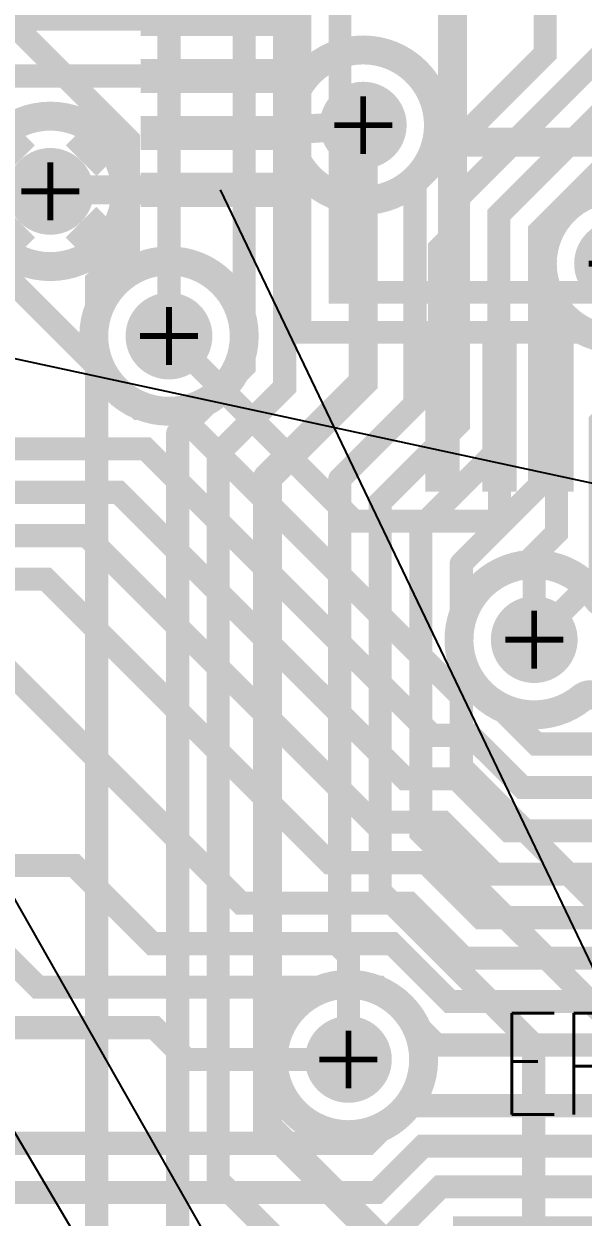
# Model space of a CAD drawing. Extents: x 17995 to 21002, y 17295 to 24095.
# Drawn here: x 18574.9 to 18768.1, y 20605.5 to 21017.9 of the extents above; entities that cross this region are included whole.
import ezdxf

# ---------------------------------------------------------------- set-up
doc = ezdxf.new("R2010")
doc.units = 0
for name, pattern in [('SIG_1', [2, 1, 1]), ('SIG_24', [2, 1, 1]), ('SIG_27', [2, 1, 1]), ('SIG_28', [2, 1, 1]), ('SIG_29', [2, 1, 1]), ('SIG_30', [2, 1, 1]), ('SIG_31', [2, 1, 1]), ('SIG_32', [2, 1, 1]), ('SIG_33', [2, 1, 1]), ('SIG_34', [2, 1, 1]), ('SIG_35', [2, 1, 1]), ('SIG_36', [2, 1, 1]), ('SIG_40', [2, 1, 1]), ('SIG_51', [2, 1, 1]), ('SIG_61', [2, 1, 1]), ('SIG_63', [2, 1, 1]), ('SIG_64', [2, 1, 1]), ('SIG_65', [2, 1, 1]), ('SIG_66', [2, 1, 1]), ('SIG_68', [2, 1, 1]), ('SIG_69', [2, 1, 1]), ('SIG_70', [2, 1, 1]), ('SIG_77', [2, 1, 1]), ('SIG_78', [2, 1, 1]), ('SIG_79', [2, 1, 1]), ('SIG_90', [2, 1, 1])]:
    doc.linetypes.add(name, pattern=pattern)
for name, color, linetype in [('DRIL_NPLTE_THRU_01', 176, 'CONTINUOUS'), ('DRIL_NPLTE_THRU_02', 96, 'CONTINUOUS'), ('DRIL_NPLTE_THRU_04', 16, 'CONTINUOUS'), ('DRIL_PLTE_THRU_01', 176, 'CONTINUOUS'), ('DRIL_PLTE_THRU_02', 96, 'CONTINUOUS'), ('DRIL_PLTE_THRU_04', 16, 'CONTINUOUS'), ('DRIL_SYMBOL', 183, 'CONTINUOUS'), ('LINK_00', 254, 'CONTINUOUS'), ('PADS_BOT', 1, 'CONTINUOUS'), ('PADS_INNER', 5, 'CONTINUOUS'), ('PADS_TOP', 5, 'CONTINUOUS'), ('PADS_XR_21', 176, 'CONTINUOUS'), ('PADS_XR_23', 183, 'CONTINUOUS'), ('PART_NAME_01', 254, 'CONTINUOUS'), ('PART_TOP_2DLINE_26', 254, 'CONTINUOUS'), ('PART_TOP_2DLINE_27', 43, 'CONTINUOUS'), ('POUR_VIATHERM_02', 3, 'CONTINUOUS'), ('POUR_VOID_02', 3, 'CONTINUOUS'), ('TRACE_01', 5, 'CONTINUOUS'), ('TRACE_04', 1, 'CONTINUOUS'), ('VIAPTS', 254, 'CONTINUOUS')]:
    doc.layers.add(name, color=color, linetype=linetype)
doc.styles.add('W5', font='simplex', dxfattribs={"width": 0.75})

# ---------------------------------------------------------------- blocks, each defined once
blk = doc.blocks.new('POUR_VOID_628')
at = {"layer": 'POUR_VOID_02', "const_width": 10}
blk.add_lwpolyline([(558, 2960, 1), (610, 2960, 1)], format="xyb", close=True, dxfattribs=at)
blk = doc.blocks.new('POUR_VOID_619')
at = {"layer": 'POUR_VOID_02', "const_width": 10}
blk.add_lwpolyline([(599, 2910, 1), (651, 2910, 1)], format="xyb", close=True, dxfattribs=at)
blk = doc.blocks.new('POUR_VOID_603')
at = {"layer": 'POUR_VOID_02', "const_width": 10}
blk.add_lwpolyline([(666.12, 2982.88, 1), (718.12, 2982.88, 1)], format="xyb", close=True, dxfattribs=at)
blk = doc.blocks.new('POUR_VOID_602')
at = {"layer": 'POUR_VOID_02', "const_width": 10}
blk.add_lwpolyline([(661, 2660, 1), (713, 2660, 1)], format="xyb", close=True, dxfattribs=at)
blk = doc.blocks.new('POUR_VOID_598')
at = {"layer": 'POUR_VOID_02', "const_width": 10}
blk.add_lwpolyline([(754, 2935, 1), (806, 2935, 1)], format="xyb", close=True, dxfattribs=at)
blk = doc.blocks.new('POUR_VOID_594')
at = {"layer": 'POUR_VOID_02', "const_width": 10}
blk.add_lwpolyline([(834.96, 2794.04), (834.96, 2794.04, -0.015866), (835.01, 2795.69, 0.015868), (835.02, 2796.01, 0.311717), (831.79, 2800.69, -0.020119), (829.86, 2801.5, 0.53929), (822.73, 2797.16, -0.731583), (775, 2783.82, 0.44517), (767.65, 2784.95, -2.604703), (772.96, 2819.35, 0.44517), (780.3, 2818.21, -0.289512), (807.88, 2821.57, 0.539294), (815.02, 2825.91, -0.982637), (867, 2825), (867, 2825, -0.015866), (866.95, 2823.35, 0.015868), (866.94, 2823.03, 0.311716), (870.17, 2818.36, -1.905775)], format="xyb", close=True, dxfattribs=at)
blk = doc.blocks.new('POUR_OUTLINE_404')
for name in ['POUR_VOID_603', 'POUR_VOID_628', 'POUR_VOID_598', 'POUR_VOID_619', 'POUR_VOID_594', 'POUR_VOID_602']:
    blk.add_blockref(name, (0, 0))
blk = doc.blocks.new('POUR_VIATHERM_797')
at = {"layer": 'POUR_VIATHERM_02', "const_width": 15}
for points in [[(565.62, 2978.38), (573.39, 2970.61)], [(602.38, 2978.38), (594.61, 2970.61)], [(565.62, 2941.62), (573.39, 2949.39)], [(602.38, 2941.62), (594.61, 2949.39)]]:
    blk.add_lwpolyline(points, dxfattribs=at)
blk = doc.blocks.new('POUR_HEADER_0')
for name in ['POUR_OUTLINE_404', 'POUR_VIATHERM_797']:
    blk.add_blockref(name, (-20, -5683))
blk = doc.blocks.new('SMOOTH_7$874015748')
at = {"const_width": 3.94}
blk.add_lwpolyline([(-1.97, 0, 1), (1.97, 0, 1)], format="xyb", close=True, dxfattribs=at)
blk = doc.blocks.new('PART_BODY_TOP_6')
at = {"layer": 'PART_TOP_2DLINE_26', "const_width": 7.87}
blk.add_lwpolyline([(-379.92, -379.92), (379.92, -379.92), (379.92, 379.92), (-379.92, 379.92), (-379.92, 350.39), (-368.11, 344.49), (-379.92, 338.58)], close=True, dxfattribs=at)
at = {"layer": 'PART_TOP_2DLINE_27', "const_width": 7.87}
blk.add_lwpolyline([(-393.7, -393.7), (393.7, -393.7), (393.7, 393.7), (-393.7, 393.7), (-393.7, 350.39), (-381.89, 344.49), (-393.7, 338.58)], close=True, dxfattribs=at)
at = {"layer": 'PART_TOP_2DLINE_26'}
blk.add_blockref('SMOOTH_7$874015748', (-379.92, -379.92), dxfattribs=at)
at = {"layer": 'PART_TOP_2DLINE_27'}
blk.add_blockref('SMOOTH_7$874015748', (-393.7, -393.7), dxfattribs=at)
blk = doc.blocks.new('DRIL_HOLE_0')
blk.add_lwpolyline([(0, 0, 1), (0, 0, 1)], format="xyb", close=True)
blk = doc.blocks.new('PAD_0')
blk.add_lwpolyline([(0, 0, 1), (0, 0, 1)], format="xyb", close=True)
blk = doc.blocks.new('PAD_14')
at = {"const_width": 11.81}
blk.add_lwpolyline([(-27.56, 0), (27.56, 0)], dxfattribs=at)
blk = doc.blocks.new('STK_TOP_15')
at = {"layer": 'DRIL_NPLTE_THRU_01'}
blk.add_blockref('DRIL_HOLE_0', (0, 0), dxfattribs=at)
at = {"layer": 'DRIL_NPLTE_THRU_02'}
blk.add_blockref('DRIL_HOLE_0', (0, 0), dxfattribs=at)
at = {"layer": 'DRIL_NPLTE_THRU_04'}
blk.add_blockref('DRIL_HOLE_0', (0, 0), dxfattribs=at)
at = {"layer": 'PADS_BOT'}
blk.add_blockref('PAD_0', (0, 0), dxfattribs=at)
at = {"layer": 'PADS_INNER'}
blk.add_blockref('PAD_0', (0, 0), dxfattribs=at)
at = {"layer": 'PADS_TOP'}
blk.add_blockref('PAD_14', (0, 0), dxfattribs=at)
at = {"layer": 'PADS_XR_21'}
blk.add_blockref('PAD_14', (0, 0), dxfattribs=at)
at = {"layer": 'PADS_XR_23'}
blk.add_blockref('PAD_14', (0, 0), dxfattribs=at)
blk = doc.blocks.new('STK_TOP_14')
at = {"layer": 'DRIL_NPLTE_THRU_01'}
blk.add_blockref('DRIL_HOLE_0', (0, 0), dxfattribs=at)
at = {"layer": 'DRIL_NPLTE_THRU_02'}
blk.add_blockref('DRIL_HOLE_0', (0, 0), dxfattribs=at)
at = {"layer": 'DRIL_NPLTE_THRU_04'}
blk.add_blockref('DRIL_HOLE_0', (0, 0), dxfattribs=at)
at = {"layer": 'PADS_BOT'}
blk.add_blockref('PAD_0', (0, 0), dxfattribs=at)
at = {"layer": 'PADS_INNER'}
blk.add_blockref('PAD_0', (0, 0), dxfattribs=at)
at = {"layer": 'PADS_TOP', "rotation": 90}
blk.add_blockref('PAD_14', (0, 0), dxfattribs=at)
at = {"layer": 'PADS_XR_21', "rotation": 90}
blk.add_blockref('PAD_14', (0, 0), dxfattribs=at)
at = {"layer": 'PADS_XR_23', "rotation": 90}
blk.add_blockref('PAD_14', (0, 0), dxfattribs=at)
blk = doc.blocks.new('SYM_TOP_8')
for name, p in [('PART_BODY_TOP_6', (0, 0)), ('STK_TOP_15', (-421.26, -285.43)), ('STK_TOP_15', (-421.26, -305.12)), ('STK_TOP_15', (-421.26, -324.8)), ('STK_TOP_15', (-421.26, -344.49)), ('STK_TOP_14', (-344.49, -421.26)), ('STK_TOP_14', (-324.8, -421.26)), ('STK_TOP_14', (-305.12, -421.26))]:
    blk.add_blockref(name, p)
blk = doc.blocks.new('PART_TOP_37')
blk.add_blockref('SYM_TOP_8', (0, 0))
blk = doc.blocks.new('SMOOTH_10')
at = {"const_width": 5}
blk.add_lwpolyline([(-2.5, 0, 1), (2.5, 0, 1)], format="xyb", close=True, dxfattribs=at)
blk = doc.blocks.new('PART_BODY_TOP_9')
at = {"layer": 'PART_TOP_2DLINE_26', "const_width": 10}
blk.add_lwpolyline([(-62.99, 96.46), (-7.87, 96.46), (-7.87, 84.4), (7.87, 84.4), (7.87, 96.46), (62.99, 96.46), (62.99, -96.46), (-62.99, -96.46)], close=True, dxfattribs=at)
at = {"layer": 'PART_TOP_2DLINE_26'}
for p in [(-62.99, 96.46), (-7.87, 96.46), (7.87, 96.46), (62.99, 96.46), (-7.87, 84.4), (7.87, 84.4), (-62.99, -96.46), (62.99, -96.46)]:
    blk.add_blockref('SMOOTH_10', p, dxfattribs=at)
blk = doc.blocks.new('PAD_16')
at = {"const_width": 23.62}
blk.add_lwpolyline([(-28.54, 0), (28.54, 0)], dxfattribs=at)
blk = doc.blocks.new('STK_TOP_21')
at = {"layer": 'DRIL_NPLTE_THRU_01'}
blk.add_blockref('DRIL_HOLE_0', (0, 0), dxfattribs=at)
at = {"layer": 'DRIL_NPLTE_THRU_02'}
blk.add_blockref('DRIL_HOLE_0', (0, 0), dxfattribs=at)
at = {"layer": 'DRIL_NPLTE_THRU_04'}
blk.add_blockref('DRIL_HOLE_0', (0, 0), dxfattribs=at)
at = {"layer": 'PADS_BOT'}
blk.add_blockref('PAD_0', (0, 0), dxfattribs=at)
at = {"layer": 'PADS_INNER'}
blk.add_blockref('PAD_0', (0, 0), dxfattribs=at)
at = {"layer": 'PADS_TOP'}
blk.add_blockref('PAD_16', (0, 0), dxfattribs=at)
at = {"layer": 'PADS_XR_21'}
blk.add_blockref('PAD_16', (0, 0), dxfattribs=at)
at = {"layer": 'PADS_XR_23'}
blk.add_blockref('PAD_16', (0, 0), dxfattribs=at)
blk = doc.blocks.new('SYM_TOP_11')
for name, p in [('PART_BODY_TOP_9', (0, 0)), ('STK_TOP_21', (-105.31, 75)), ('STK_TOP_21', (105.31, 75)), ('STK_TOP_21', (-105.31, 25)), ('STK_TOP_21', (105.31, 25)), ('STK_TOP_21', (-105.31, -25)), ('STK_TOP_21', (105.31, -25)), ('STK_TOP_21', (-105.31, -75)), ('STK_TOP_21', (105.31, -75))]:
    blk.add_blockref(name, p)
blk = doc.blocks.new('PART_TOP_39')
blk.add_blockref('SYM_TOP_11', (0, 0))
at = {"layer": 'PART_NAME_01', "style": 'W5', "width": 0.75}
blk.add_text('EPCQ16SI8N', height=35, dxfattribs=at).set_placement((-118, 122))
blk = doc.blocks.new('TRACE_282')
at = {"layer": 'TRACE_01', "linetype": 'SIG_1', "const_width": 10}
blk.add_lwpolyline([(18584, 20960), (18584, 20960.51), (18642.74, 20960.51)], dxfattribs=at)
at = {"layer": 'TRACE_01'}
for p in [(18584, 20960.51), (18584, 20960), (18642.74, 20960.51)]:
    blk.add_blockref('SMOOTH_10', p, dxfattribs=at)
blk = doc.blocks.new('SMOOTH_8')
at = {"const_width": 4}
blk.add_lwpolyline([(-2, 0, 1), (2, 0, 1)], format="xyb", close=True, dxfattribs=at)
blk = doc.blocks.new('TRACE_234')
at = {"layer": 'TRACE_01', "linetype": 'SIG_24', "const_width": 8}
blk.add_lwpolyline([(18491, 20571), (18673.84, 20571), (18718.84, 20616), (18784.91, 20616), (18804.91, 20596), (18906.75, 20596), (18926.75, 20616), (18995.81, 20616), (19000.81, 20611), (19015.58, 20590.42)], dxfattribs=at)
at = {"layer": 'TRACE_01'}
blk.add_blockref('SMOOTH_8', (18718.84, 20616), dxfattribs=at)
blk = doc.blocks.new('TRACE_308')
at = {"layer": 'TRACE_01', "linetype": 'SIG_27', "const_width": 8}
blk.add_lwpolyline([(18094, 20551), (18274, 20551), (18337, 20614), (18696.73, 20614), (18712.73, 20630), (18791.81, 20630), (18811.81, 20610), (18898.18, 20610), (18918.18, 20630), (18993.74, 20630), (19172.27, 20808.53), (19172.27, 20883.74)], dxfattribs=at)
at = {"layer": 'TRACE_01'}
for p in [(18712.73, 20630), (18696.73, 20614)]:
    blk.add_blockref('SMOOTH_8', p, dxfattribs=at)
blk = doc.blocks.new('TRACE_306')
at = {"layer": 'TRACE_01', "linetype": 'SIG_28', "const_width": 8}
blk.add_lwpolyline([(18094, 20651), (18294, 20651), (18314, 20631), (18693.64, 20631), (18706.64, 20644), (18799.26, 20644), (18819.26, 20624), (18889.97, 20624), (18910.97, 20645), (18988.94, 20645), (19152.58, 20808.65), (19152.58, 20883.74)], dxfattribs=at)
at = {"layer": 'TRACE_01'}
for p in [(18706.64, 20644), (18693.64, 20631)]:
    blk.add_blockref('SMOOTH_8', p, dxfattribs=at)
blk = doc.blocks.new('TRACE_214')
at = {"layer": 'TRACE_01', "linetype": 'SIG_29', "const_width": 8}
blk.add_lwpolyline([(18094, 20751), (18149, 20751), (18188, 20712), (18552.72, 20712), (18579.72, 20685), (18697.36, 20685), (18717.36, 20665), (18800.43, 20665), (18827.43, 20638), (18882.07, 20638), (18904.07, 20660), (18984.14, 20660), (19132.9, 20808.76), (19132.9, 20883.74)], dxfattribs=at)
at = {"layer": 'TRACE_01'}
for p in [(18579.72, 20685), (18697.36, 20685), (18717.36, 20665)]:
    blk.add_blockref('SMOOTH_8', p, dxfattribs=at)
blk = doc.blocks.new('TRACE_206')
at = {"layer": 'TRACE_01', "linetype": 'SIG_30', "const_width": 8}
blk.add_lwpolyline([(18094, 20851), (18131.14, 20813.86), (18131.14, 20803.5), (18207.64, 20727), (18592.36, 20727), (18619.36, 20700), (18702.15, 20700), (18722.15, 20680), (18808.17, 20680), (18836.17, 20652), (18874.31, 20652), (18897.31, 20675), (18979.34, 20675), (19067, 20762.66), (19067, 20840.43), (19069, 20842.43), (19069, 20846), (19073.84, 20869.38), (19073.84, 20883.74)], dxfattribs=at)
at = {"layer": 'TRACE_01'}
for p in [(18592.36, 20727), (18619.36, 20700), (18702.15, 20700), (18722.15, 20680)]:
    blk.add_blockref('SMOOTH_8', p, dxfattribs=at)
blk = doc.blocks.new('TRACE_204')
at = {"layer": 'TRACE_01', "linetype": 'SIG_31', "const_width": 8}
blk.add_lwpolyline([(18094, 20951), (18219, 20826), (18582.46, 20826), (18680.46, 20728), (18713.75, 20728), (18732.75, 20709), (18866.63, 20709), (18879.63, 20696), (18980.54, 20696), (19051, 20766.46), (19051, 20843), (19054.16, 20846.16), (19054.16, 20883.74)], dxfattribs=at)
at = {"layer": 'TRACE_01'}
for p in [(18582.46, 20826), (18680.46, 20728), (18713.75, 20728), (18732.75, 20709)]:
    blk.add_blockref('SMOOTH_8', p, dxfattribs=at)
blk = doc.blocks.new('TRACE_202')
at = {"layer": 'TRACE_01', "linetype": 'SIG_32', "const_width": 8}
blk.add_lwpolyline([(18094, 21051), (18304, 20841), (18596.53, 20841), (18695.53, 20742), (18719.55, 20742), (18737.55, 20724), (18872.9, 20724), (18886.9, 20710), (18974.74, 20710), (19034.47, 20769.73), (19034.47, 20883.74)], dxfattribs=at)
at = {"layer": 'TRACE_01'}
for p in [(18596.53, 20841), (18695.53, 20742), (18719.55, 20742), (18737.55, 20724)]:
    blk.add_blockref('SMOOTH_8', p, dxfattribs=at)
blk = doc.blocks.new('TRACE_278')
at = {"layer": 'TRACE_01', "linetype": 'SIG_33', "const_width": 8}
blk.add_lwpolyline([(18094, 21151), (18242.64, 21002.36), (18242.64, 20999.17), (18385.82, 20856), (18607.58, 20856), (18706.58, 20757), (18724.35, 20757), (18742.35, 20739), (18879.96, 20739), (18894.96, 20724), (18968.94, 20724), (19018.54, 20773.6), (19018.54, 20836.29)], dxfattribs=at)
at = {"layer": 'TRACE_01'}
for p in [(18607.58, 20856), (18706.58, 20757), (18724.35, 20757), (18742.35, 20739)]:
    blk.add_blockref('SMOOTH_8', p, dxfattribs=at)
blk = doc.blocks.new('TRACE_284')
at = {"layer": 'TRACE_01', "linetype": 'SIG_34', "const_width": 8}
blk.add_lwpolyline([(18094, 21251), (18359, 20986), (18454.99, 20986), (18569.99, 20871), (18616.95, 20871), (18715.95, 20772), (18729.15, 20772), (18747.15, 20754), (18887.69, 20754), (18903.69, 20738), (18963.14, 20738), (19004.54, 20779.4), (19004.54, 20824.68)], dxfattribs=at)
at = {"layer": 'TRACE_01'}
for p in [(18616.95, 20871), (18715.95, 20772), (18729.15, 20772), (18747.15, 20754)]:
    blk.add_blockref('SMOOTH_8', p, dxfattribs=at)
blk = doc.blocks.new('TRACE_554')
at = {"layer": 'TRACE_01', "linetype": 'SIG_35', "const_width": 8}
blk.add_lwpolyline([(18094, 21351), (18289, 21156), (18357.18, 21156), (18420, 21093.18), (18420, 21079.64), (18614.64, 20885), (18626.47, 20885), (18724.47, 20787), (18733.95, 20787), (18751.95, 20769), (18895.74, 20769), (18912.74, 20752), (18957.34, 20752), (18990.54, 20785.2), (18990.54, 20813.22)], dxfattribs=at)
at = {"layer": 'TRACE_01'}
for p in [(18614.64, 20885), (18626.47, 20885), (18724.47, 20787), (18733.95, 20787), (18751.95, 20769)]:
    blk.add_blockref('SMOOTH_8', p, dxfattribs=at)
blk = doc.blocks.new('TRACE_504')
at = {"layer": 'TRACE_01', "linetype": 'SIG_36', "const_width": 8}
blk.add_lwpolyline([(18165, 20805), (18320, 20805), (18326, 20811), (18552.91, 20811), (18649.91, 20714), (18707.95, 20714), (18726.95, 20695), (18816.21, 20695), (18833.98, 20677.22), (18862.22, 20677.22)], dxfattribs=at)
at = {"layer": 'TRACE_01'}
for p in [(18649.91, 20714), (18707.95, 20714), (18726.95, 20695)]:
    blk.add_blockref('SMOOTH_8', p, dxfattribs=at)
blk = doc.blocks.new('TRACE_536')
at = {"layer": 'TRACE_01', "linetype": 'SIG_40', "const_width": 8}
blk.add_lwpolyline([(18315, 21225), (18436, 21104), (18436, 21085.64), (18521.76, 20999.88), (18642.74, 20999.88)], dxfattribs=at)
at = {"layer": 'TRACE_01'}
for p in [(18315, 21225), (18436, 21104), (18436, 21085.64), (18521.76, 20999.88), (18642.74, 20999.88)]:
    blk.add_blockref('SMOOTH_8', p, dxfattribs=at)
blk = doc.blocks.new('TRACE_1234')
at = {"layer": 'TRACE_04', "linetype": 'SIG_51', "const_width": 8}
blk.add_lwpolyline([(18815, 20570), (18815, 20635.46), (18712, 20738.46), (18712, 20844.07)], dxfattribs=at)
at = {"layer": 'TRACE_04'}
for p in [(18712, 20844.07), (18712, 20738.46), (18815, 20635.46), (18815, 20570)]:
    blk.add_blockref('SMOOTH_8', p, dxfattribs=at)
blk = doc.blocks.new('TRACE_812')
at = {"layer": 'TRACE_04', "linetype": 'SIG_51', "const_width": 8}
blk.add_lwpolyline([(18712, 20844.07), (18739, 20871.07), (18739, 20951.98), (18799, 21011.98), (18799, 21459), (18815, 21475), (18815, 21515)], dxfattribs=at)
at = {"layer": 'TRACE_04'}
for p in [(18739, 20951.98), (18739, 20871.07), (18712, 20844.07)]:
    blk.add_blockref('SMOOTH_8', p, dxfattribs=at)
blk = doc.blocks.new('TRACE_1078')
at = {"layer": 'TRACE_04', "linetype": 'SIG_61', "const_width": 8}
blk.add_lwpolyline([(18654, 20574.68), (18628, 20600.68), (18628, 20876.41)], dxfattribs=at)
at = {"layer": 'TRACE_04'}
for p in [(18628, 20876.41), (18628, 20600.68), (18654, 20574.68)]:
    blk.add_blockref('SMOOTH_8', p, dxfattribs=at)
blk = doc.blocks.new('TRACE_944')
at = {"layer": 'TRACE_04', "linetype": 'SIG_61', "const_width": 8}
blk.add_lwpolyline([(18628, 20876.41), (18651, 20899.41), (18651, 21269), (18691.64, 21309.64), (18691.64, 21351.64)], dxfattribs=at)
at = {"layer": 'TRACE_04'}
for p in [(18651, 20899.41), (18628, 20876.41)]:
    blk.add_blockref('SMOOTH_8', p, dxfattribs=at)
blk = doc.blocks.new('TRACE_1224')
at = {"layer": 'TRACE_04', "linetype": 'SIG_63', "const_width": 8}
blk.add_lwpolyline([(18668, 19503.53), (18668, 20592.16), (18642, 20618.16)], dxfattribs=at)
at = {"layer": 'TRACE_04'}
blk.add_blockref('SMOOTH_8', (18642, 20618.16), dxfattribs=at)
blk = doc.blocks.new('TRACE_1226')
at = {"layer": 'TRACE_04', "linetype": 'SIG_63', "const_width": 8}
blk.add_lwpolyline([(18642, 20618.16), (18642, 20869.32), (18665, 20892.32), (18665, 21245.8), (18728.74, 21309.54)], dxfattribs=at)
at = {"layer": 'TRACE_04'}
for p in [(18665, 20892.32), (18642, 20869.32), (18642, 20618.16)]:
    blk.add_blockref('SMOOTH_8', p, dxfattribs=at)
blk = doc.blocks.new('TRACE_752')
at = {"layer": 'TRACE_01', "linetype": 'SIG_64', "const_width": 10}
blk.add_lwpolyline([(18723, 20977), (18860.6, 20977), (18878.69, 20958.91)], dxfattribs=at)
at = {"layer": 'TRACE_01'}
for p in [(18723, 20977), (18860.6, 20977), (18878.69, 20958.91)]:
    blk.add_blockref('SMOOTH_10', p, dxfattribs=at)
blk = doc.blocks.new('TRACE_46')
at = {"layer": 'TRACE_01', "linetype": 'SIG_64', "const_width": 10}
blk.add_lwpolyline([(18719.51, 20883.74), (18719.51, 20939.91), (18723, 20943.39), (18723, 20977)], dxfattribs=at)
at = {"layer": 'TRACE_01'}
for p in [(18723, 20977), (18723, 20943.39), (18719.51, 20939.91), (18719.51, 20883.74)]:
    blk.add_blockref('SMOOTH_10', p, dxfattribs=at)
blk = doc.blocks.new('TRACE_480')
at = {"layer": 'TRACE_01', "linetype": 'SIG_64', "const_width": 10}
blk.add_lwpolyline([(18642.74, 21098.31), (18681.3, 21098.31), (18723, 21056.61), (18723, 20977)], dxfattribs=at)
at = {"layer": 'TRACE_01'}
for p in [(18642.74, 21098.31), (18681.3, 21098.31), (18723, 21056.61), (18723, 20977)]:
    blk.add_blockref('SMOOTH_10', p, dxfattribs=at)
blk = doc.blocks.new('TRACE_1228')
at = {"layer": 'TRACE_04', "linetype": 'SIG_65', "const_width": 10}
blk.add_lwpolyline([(18695, 20170), (18695, 20600.8), (18659, 20636.8), (18659, 20860.97)], dxfattribs=at)
at = {"layer": 'TRACE_04'}
for p in [(18659, 20860.97), (18659, 20636.8), (18695, 20600.8)]:
    blk.add_blockref('SMOOTH_10', p, dxfattribs=at)
blk = doc.blocks.new('TRACE_888')
at = {"layer": 'TRACE_04', "linetype": 'SIG_65', "const_width": 10}
blk.add_lwpolyline([(18659, 20860.97), (18692.12, 20894.09), (18692.12, 20982.88)], dxfattribs=at)
at = {"layer": 'TRACE_04'}
for p in [(18692.12, 20982.88), (18692.12, 20894.09), (18659, 20860.97)]:
    blk.add_blockref('SMOOTH_10', p, dxfattribs=at)
blk = doc.blocks.new('TRACE_48')
at = {"layer": 'TRACE_01', "linetype": 'SIG_65', "const_width": 10}
blk.add_lwpolyline([(18642.74, 20980.2), (18651.66, 20980.2), (18692.12, 20982.88)], dxfattribs=at)
at = {"layer": 'TRACE_01'}
for p in [(18692.12, 20982.88), (18642.74, 20980.2), (18651.66, 20980.2)]:
    blk.add_blockref('SMOOTH_10', p, dxfattribs=at)
blk = doc.blocks.new('TRACE_1182')
at = {"layer": 'TRACE_04', "linetype": 'SIG_68', "const_width": 8}
blk.add_lwpolyline([(18600, 20597), (18600, 20929.09), (18611, 20940.09)], dxfattribs=at)
at = {"layer": 'TRACE_04'}
for p in [(18611, 20940.09), (18600, 20929.09), (18600, 20597)]:
    blk.add_blockref('SMOOTH_8', p, dxfattribs=at)
blk = doc.blocks.new('TRACE_1050')
at = {"layer": 'TRACE_04', "linetype": 'SIG_68', "const_width": 8}
blk.add_lwpolyline([(18611, 20940.09), (18611, 20977.91), (18516, 21072.91)], dxfattribs=at)
at = {"layer": 'TRACE_04'}
for p in [(18516, 21072.91), (18611, 20977.91), (18611, 20940.09)]:
    blk.add_blockref('SMOOTH_8', p, dxfattribs=at)
blk = doc.blocks.new('TRACE_1122')
at = {"layer": 'TRACE_04', "linetype": 'SIG_69', "const_width": 8}
blk.add_lwpolyline([(18698, 20718.07), (18698, 20852.53), (18725, 20879.53), (18725, 20957.78), (18780, 21012.78)], dxfattribs=at)
at = {"layer": 'TRACE_04'}
for p in [(18780, 21012.78), (18725, 20957.78), (18725, 20879.53), (18698, 20852.53), (18698, 20718.07)]:
    blk.add_blockref('SMOOTH_8', p, dxfattribs=at)
blk = doc.blocks.new('TRACE_1232')
at = {"layer": 'TRACE_04', "linetype": 'SIG_69', "const_width": 8}
blk.add_lwpolyline([(18870, 20445), (18809.64, 20445), (18751, 20503.64), (18751, 20665.07), (18698, 20718.07)], dxfattribs=at)
at = {"layer": 'TRACE_04'}
for p in [(18698, 20718.07), (18751, 20665.07), (18751, 20503.64), (18809.64, 20445), (18870, 20445)]:
    blk.add_blockref('SMOOTH_8', p, dxfattribs=at)
blk = doc.blocks.new('TRACE_1236')
at = {"layer": 'TRACE_04', "linetype": 'SIG_70', "const_width": 8}
blk.add_lwpolyline([(18840, 20647.17), (18726, 20761.17), (18726, 20831.35)], dxfattribs=at)
at = {"layer": 'TRACE_04'}
for p in [(18726, 20831.35), (18726, 20761.17), (18840, 20647.17)]:
    blk.add_blockref('SMOOTH_8', p, dxfattribs=at)
blk = doc.blocks.new('TRACE_860')
at = {"layer": 'TRACE_04', "linetype": 'SIG_70', "const_width": 8}
blk.add_lwpolyline([(18726, 20831.35), (18753, 20858.35), (18753, 20946.18), (18830, 21023.18), (18830, 21440)], dxfattribs=at)
at = {"layer": 'TRACE_04'}
for p in [(18753, 20946.18), (18753, 20858.35), (18726, 20831.35)]:
    blk.add_blockref('SMOOTH_8', p, dxfattribs=at)
blk = doc.blocks.new('TRACE_550')
at = {"layer": 'TRACE_01', "linetype": 'SIG_77', "const_width": 8}
blk.add_lwpolyline([(18462, 21095), (18484, 21073), (18484, 21072.05), (18536.48, 21019.57), (18642.74, 21019.57)], dxfattribs=at)
at = {"layer": 'TRACE_01'}
for p in [(18462, 21095), (18484, 21073), (18484, 21072.05), (18536.48, 21019.57), (18642.74, 21019.57)]:
    blk.add_blockref('SMOOTH_8', p, dxfattribs=at)
blk = doc.blocks.new('TRACE_1152')
at = {"layer": 'TRACE_04', "linetype": 'SIG_78', "const_width": 8}
blk.add_lwpolyline([(18625, 20910), (18625, 21689.64), (18618.12, 21696.52)], dxfattribs=at)
at = {"layer": 'TRACE_04'}
blk.add_blockref('SMOOTH_8', (18625, 20910), dxfattribs=at)
blk = doc.blocks.new('TRACE_618')
at = {"layer": 'TRACE_01', "linetype": 'SIG_78', "const_width": 8}
blk.add_lwpolyline([(18625, 20910), (18689, 20846), (18739.02, 20846), (18739.2, 20846.18), (18739.2, 20883.74)], dxfattribs=at)
at = {"layer": 'TRACE_01'}
for p in [(18625, 20910), (18739.2, 20883.74), (18689, 20846), (18739.02, 20846), (18739.2, 20846.18)]:
    blk.add_blockref('SMOOTH_8', p, dxfattribs=at)
blk = doc.blocks.new('TRACE_1118')
at = {"layer": 'TRACE_04', "linetype": 'SIG_79', "const_width": 8}
blk.add_lwpolyline([(18751.21, 20805.09), (18774, 20827.88), (18774, 20880.31), (18807, 20913.31), (18807, 20975.18), (18855, 21023.18), (18855, 21645.09)], dxfattribs=at)
at = {"layer": 'TRACE_04'}
blk.add_blockref('SMOOTH_8', (18751.21, 20805.09), dxfattribs=at)
blk = doc.blocks.new('TRACE_438')
at = {"layer": 'TRACE_01', "linetype": 'SIG_79', "const_width": 8}
blk.add_lwpolyline([(18751.21, 20805.09), (18751.21, 20834.24), (18758.88, 20841.92), (18758.88, 20883.74)], dxfattribs=at)
at = {"layer": 'TRACE_01'}
for p in [(18758.88, 20883.74), (18758.88, 20841.92), (18751.21, 20834.24), (18751.21, 20805.09)]:
    blk.add_blockref('SMOOTH_8', p, dxfattribs=at)
blk = doc.blocks.new('TRACE_1230')
at = {"layer": 'TRACE_04', "linetype": 'SIG_90', "const_width": 8}
blk.add_lwpolyline([(18684, 20860.56), (18710, 20886.56), (18710, 20962.58), (18755, 21007.58), (18755, 21170)], dxfattribs=at)
at = {"layer": 'TRACE_04'}
for p in [(18755, 21170), (18755, 21007.58), (18710, 20962.58), (18710, 20886.56), (18684, 20860.56)]:
    blk.add_blockref('SMOOTH_8', p, dxfattribs=at)
blk = doc.blocks.new('TRACE_942')
at = {"layer": 'TRACE_04', "linetype": 'SIG_90', "const_width": 8}
blk.add_lwpolyline([(18687, 20660), (18687, 20696), (18684, 20699), (18684, 20860.56)], dxfattribs=at)
at = {"layer": 'TRACE_04'}
for p in [(18684, 20860.56), (18684, 20699), (18687, 20696), (18687, 20660)]:
    blk.add_blockref('SMOOTH_8', p, dxfattribs=at)
blk = doc.blocks.new('TRACE_508')
at = {"layer": 'TRACE_01', "linetype": 'SIG_90', "const_width": 8}
blk.add_lwpolyline([(18491, 20671), (18620, 20671), (18631, 20660), (18687, 20660)], dxfattribs=at)
at = {"layer": 'TRACE_01'}
for p in [(18491, 20671), (18620, 20671), (18631, 20660), (18687, 20660)]:
    blk.add_blockref('SMOOTH_8', p, dxfattribs=at)
blk = doc.blocks.new('DRIL_SYMBOL_10')
at = {"layer": 'DRIL_SYMBOL', "const_width": 2}
for points in [[(0, -10), (0, 10)], [(-10, 0), (10, 0)]]:
    blk.add_lwpolyline(points, dxfattribs=at)
blk = doc.blocks.new('DRIL_HOLE_10')
at = {"const_width": 5}
blk.add_lwpolyline([(-2.5, 0, 1), (2.5, 0, 1)], format="xyb", close=True, dxfattribs=at)
blk.add_blockref('DRIL_SYMBOL_10', (0, 0))
blk = doc.blocks.new('PAD_17')
at = {"const_width": 15}
blk.add_lwpolyline([(0, -7.5, 1), (0, 7.5, 1)], format="xyb", close=True, dxfattribs=at)
blk = doc.blocks.new('STK_TOP_182')
at = {"layer": 'DRIL_PLTE_THRU_01'}
blk.add_blockref('DRIL_HOLE_10', (0, 0), dxfattribs=at)
at = {"layer": 'DRIL_PLTE_THRU_02'}
blk.add_blockref('DRIL_HOLE_10', (0, 0), dxfattribs=at)
at = {"layer": 'DRIL_PLTE_THRU_04'}
blk.add_blockref('DRIL_HOLE_10', (0, 0), dxfattribs=at)
at = {"layer": 'PADS_BOT'}
blk.add_blockref('PAD_17', (0, 0), dxfattribs=at)
at = {"layer": 'PADS_INNER'}
blk.add_blockref('PAD_17', (0, 0), dxfattribs=at)
at = {"layer": 'PADS_TOP'}
blk.add_blockref('PAD_17', (0, 0), dxfattribs=at)
blk = doc.blocks.new('SYM_TOP_1')
blk.add_blockref('STK_TOP_182', (0, 0))

msp = doc.modelspace()

# ---------------------------------------------------------------- linework, layer by layer
at = {"layer": 'LINK_00', "linetype": 'SIG_1'}
for p in [(18392, 21031), (18642.74, 20960.51), (18491, 20771)]:
    msp.add_line(p, (19757, 18632), dxfattribs=at)
at = {"layer": 'LINK_00', "linetype": 'SIG_66'}
msp.add_line((18392, 20941), (19476, 20707), dxfattribs=at)

# ---------------------------------------------------------------- block references
at = {"linetype": 'SIG_1'}
msp.add_blockref('POUR_HEADER_0', (18020, 23683), dxfattribs=at)
for name, p in [('PART_TOP_37', (19064, 21305)), ('TRACE_1152', (0, 0)), ('TRACE_1118', (0, 0)), ('TRACE_812', (0, 0)), ('TRACE_860', (0, 0)), ('TRACE_554', (0, 0)), ('TRACE_944', (0, 0)), ('TRACE_1226', (0, 0)), ('TRACE_284', (0, 0)), ('TRACE_536', (0, 0)), ('TRACE_1230', (0, 0)), ('TRACE_278', (0, 0)), ('TRACE_480', (0, 0)), ('TRACE_550', (0, 0)), ('TRACE_1050', (0, 0)), ('TRACE_202', (0, 0)), ('TRACE_1122', (0, 0)), ('TRACE_48', (0, 0)), ('TRACE_888', (0, 0)), ('TRACE_46', (0, 0)), ('TRACE_752', (0, 0)), ('TRACE_282', (0, 0)), ('TRACE_204', (0, 0)), ('TRACE_1182', (0, 0)), ('TRACE_618', (0, 0)), ('TRACE_308', (0, 0)), ('TRACE_306', (0, 0)), ('TRACE_214', (0, 0)), ('TRACE_206', (0, 0)), ('TRACE_438', (0, 0)), ('TRACE_1078', (0, 0)), ('TRACE_1228', (0, 0)), ('TRACE_942', (0, 0)), ('TRACE_1234', (0, 0)), ('TRACE_1236', (0, 0)), ('TRACE_504', (0, 0)), ('TRACE_1232', (0, 0)), ('TRACE_508', (0, 0)), ('PART_TOP_39', (18857, 20519)), ('TRACE_234', (0, 0)), ('TRACE_1224', (0, 0))]:
    msp.add_blockref(name, p)
at = {"layer": 'VIAPTS', "linetype": 'SIG_65'}
msp.add_blockref('SYM_TOP_1', (18692.12, 20982.88), dxfattribs=at)
at = {"layer": 'VIAPTS', "linetype": 'SIG_1'}
msp.add_blockref('SYM_TOP_1', (18584, 20960), dxfattribs=at)
at = {"layer": 'VIAPTS', "linetype": 'SIG_66'}
msp.add_blockref('SYM_TOP_1', (18780, 20935), dxfattribs=at)
at = {"layer": 'VIAPTS', "linetype": 'SIG_78'}
msp.add_blockref('SYM_TOP_1', (18625, 20910), dxfattribs=at)
at = {"layer": 'VIAPTS', "linetype": 'SIG_79'}
msp.add_blockref('SYM_TOP_1', (18751.21, 20805.09), dxfattribs=at)
at = {"layer": 'VIAPTS', "linetype": 'SIG_90'}
msp.add_blockref('SYM_TOP_1', (18687, 20660), dxfattribs=at)

doc.saveas('drawing.dxf')
